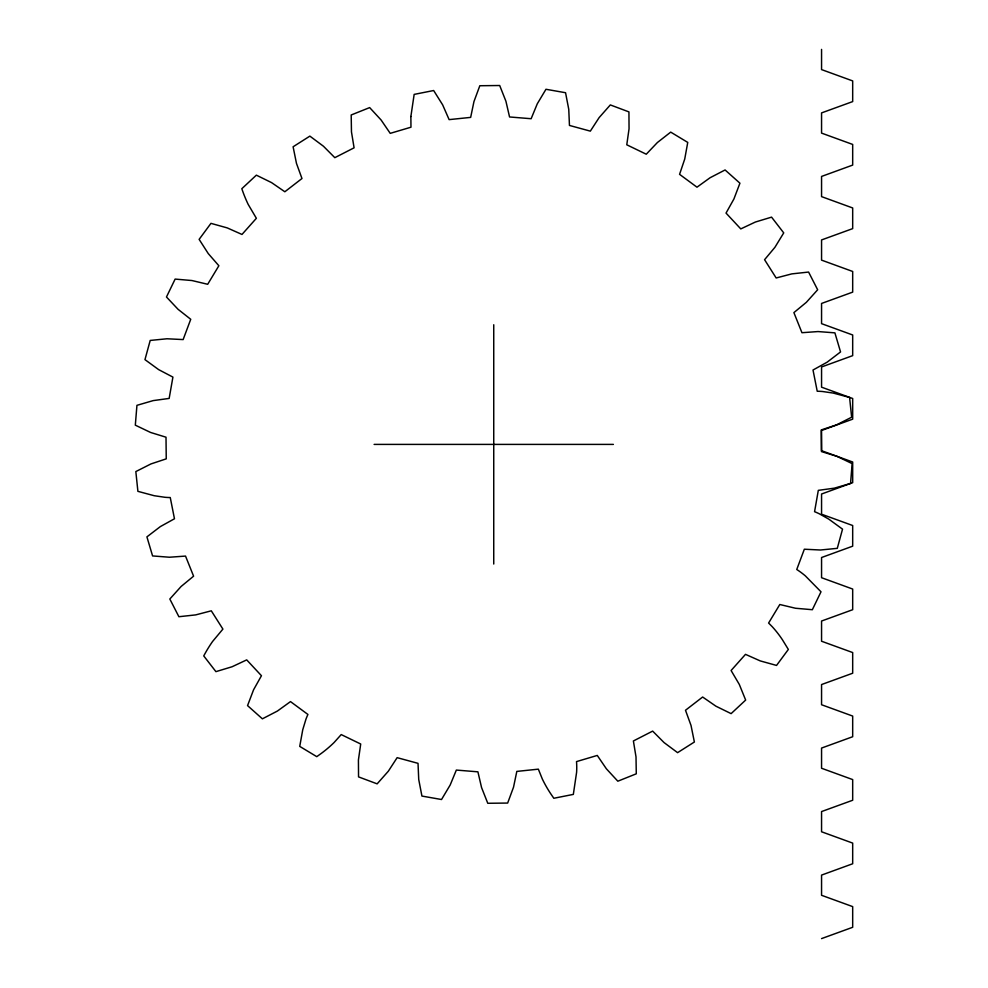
<?xml version="1.0" encoding="UTF-8"?>
<svg xmlns="http://www.w3.org/2000/svg" width="988" height="988" viewBox="0 0 988 988"><rect width="100%" height="100%" fill="white"/><g stroke="black" fill="none" stroke-linecap="round" stroke-linejoin="round"><path stroke-width="1.48" d="M821.559 938.6L852.681 927.287L852.681 906.614L821.559 895.289L821.559 875.096L852.681 863.759L852.681 843.097L821.559 831.773L821.559 811.568L852.681 800.255L852.681 779.581L821.559 768.256L821.559 748.064L852.681 736.727L852.681 716.065L821.559 704.74L821.559 684.548L852.681 673.223L852.681 652.549L821.559 641.237L821.559 621.032L852.681 609.707L852.681 589.046L821.559 577.708L821.559 557.516L852.681 546.179L852.681 525.517L821.559 514.205L821.559 494.012L852.681 482.675L852.681 462.014L821.559 450.689L821.559 430.484L852.681 419.159L852.681 398.497L821.559 387.173L821.559 366.968L852.681 355.643L852.681 334.981L821.559 323.656L821.559 303.452L852.681 292.127L852.681 271.465L821.559 260.128L821.559 239.936L852.681 228.623L852.681 207.962L821.559 196.624L821.559 176.432L852.681 165.095L852.681 144.433L821.559 133.108L821.559 112.904L852.681 101.591L852.681 80.917L821.559 69.592L821.559 49.4M374.106 444.402L613.387 444.402M493.741 324.756L493.741 564.037M410.872 116.51L410.971 127.205L390.223 133.355L381.121 120.017L369.66 107.593L351.197 114.978L351.469 131.886L354.087 147.817L334.821 157.672L323.434 146.224L309.874 136.122L293.103 146.78L296.462 163.353L301.97 178.519L284.84 191.758L271.552 182.607L256.361 175.16L241.825 188.708A137.826 137.826 0 0 0 248.173 204.38L256.374 218.299L241.986 234.452L227.228 227.895L210.95 223.362L199.131 239.368L208.258 253.583L218.867 265.747L207.69 284.285L191.981 280.543L175.135 279.085L166.466 296.993L178.062 309.306L190.733 319.297L183.138 339.576L167.009 338.773L150.201 340.44L144.964 359.632L158.611 369.598L172.912 377.107L169.158 398.423L153.165 400.609L136.937 405.339L135.319 425.161L150.584 432.46L166.009 437.202L166.243 458.852L150.929 463.94L135.838 471.572L137.9 491.345L154.227 495.717L164.959 497.285A67.159 67.159 0 0 0 170.257 497.544L174.468 518.774L160.352 526.592L146.916 536.879L152.584 555.935L169.442 557.232L185.534 556.083L193.586 576.177L181.125 586.464L169.825 599.024L178.89 616.722L195.686 614.894L211.309 610.819L222.905 629.097L212.568 641.484A136.085 136.085 0 0 0 203.75 655.921L215.915 671.642L232.094 666.752L246.704 659.885L261.45 675.718L253.57 689.797L247.556 705.605L262.388 718.832L277.406 711.051L290.497 701.604L307.923 714.46A59.366 59.366 0 0 0 305.897 719.363L302.748 729.749L299.735 746.385L316.765 756.66L321.409 753.325A122.475 122.475 0 0 0 334.092 742.519L341.218 734.578L360.706 744.013L358.422 759.994L358.545 776.889L377.144 783.855L388.346 771.196L397.139 757.66L418.023 763.341L418.727 779.47L421.925 796.069L441.525 799.514L450.182 785.003L456.345 770.072L477.908 771.826L481.564 787.56L487.776 803.281L507.659 803.059L513.525 787.201L516.823 771.406L538.349 769.158L542.35 779.075A123.055 123.055 0 0 0 550.588 793.549L553.823 798.267L573.336 794.401L576.609 772.283A80.436 80.436 0 0 0 576.609 762.909L576.51 761.6L597.271 755.437L606.36 768.775L617.821 781.199L636.284 773.814L636.013 756.907L633.394 740.975L652.66 731.108L664.047 742.568L677.595 752.658L694.379 742.013L691.02 725.439L685.499 710.261L702.641 697.022L715.93 706.198L731.108 713.632L745.656 700.072L739.296 684.412L731.095 670.506L745.495 654.352L760.254 660.91L776.543 665.43L788.35 649.437L782.41 639.742A107.531 107.531 0 0 0 772.332 626.8L768.602 623.033L779.804 604.508L795.501 608.25L812.346 609.707L821.003 591.8L805.331 575.856A84.486 84.486 0 0 0 797.859 570.212L796.748 569.496L804.343 549.217L820.472 550.007L837.293 548.34L842.529 529.16L828.87 519.182L819.423 513.846A73.174 73.174 0 0 0 814.569 511.685L818.311 490.357L834.304 488.171L850.545 483.441L852.162 463.631L836.91 456.333L821.473 451.59L821.238 429.941L836.564 424.852L851.644 417.22L849.581 397.448L833.255 393.076L822.51 391.507A66.653 66.653 0 0 0 817.224 391.248L813.013 370.018L827.129 362.188L840.553 351.926L834.897 332.857L818.039 331.56L801.947 332.709L793.895 312.616L806.344 302.328L817.656 289.768L808.592 272.058L791.796 273.886L776.16 277.974L764.576 259.696L774.925 247.309L783.731 232.884L771.566 217.138L755.388 222.028L740.778 228.907L726.032 213.087L733.911 198.996L739.926 183.2L725.081 169.961L710.076 177.741L696.985 187.189L679.571 174.333L684.733 159.043L687.747 142.408L670.716 132.12L657.39 142.531L646.263 154.214L626.775 144.791L629.047 128.811L628.936 111.903L610.325 104.926L599.136 117.597L590.342 131.132L569.459 125.439L568.755 109.322L565.556 92.724L545.969 89.278L537.287 103.789L531.136 118.721L509.561 116.967L505.918 101.233L499.693 85.511L479.822 85.734L473.956 101.591L470.659 117.387L449.12 119.622L442.649 104.852L433.658 90.526L414.157 94.391L410.872 116.51"/></g></svg>
